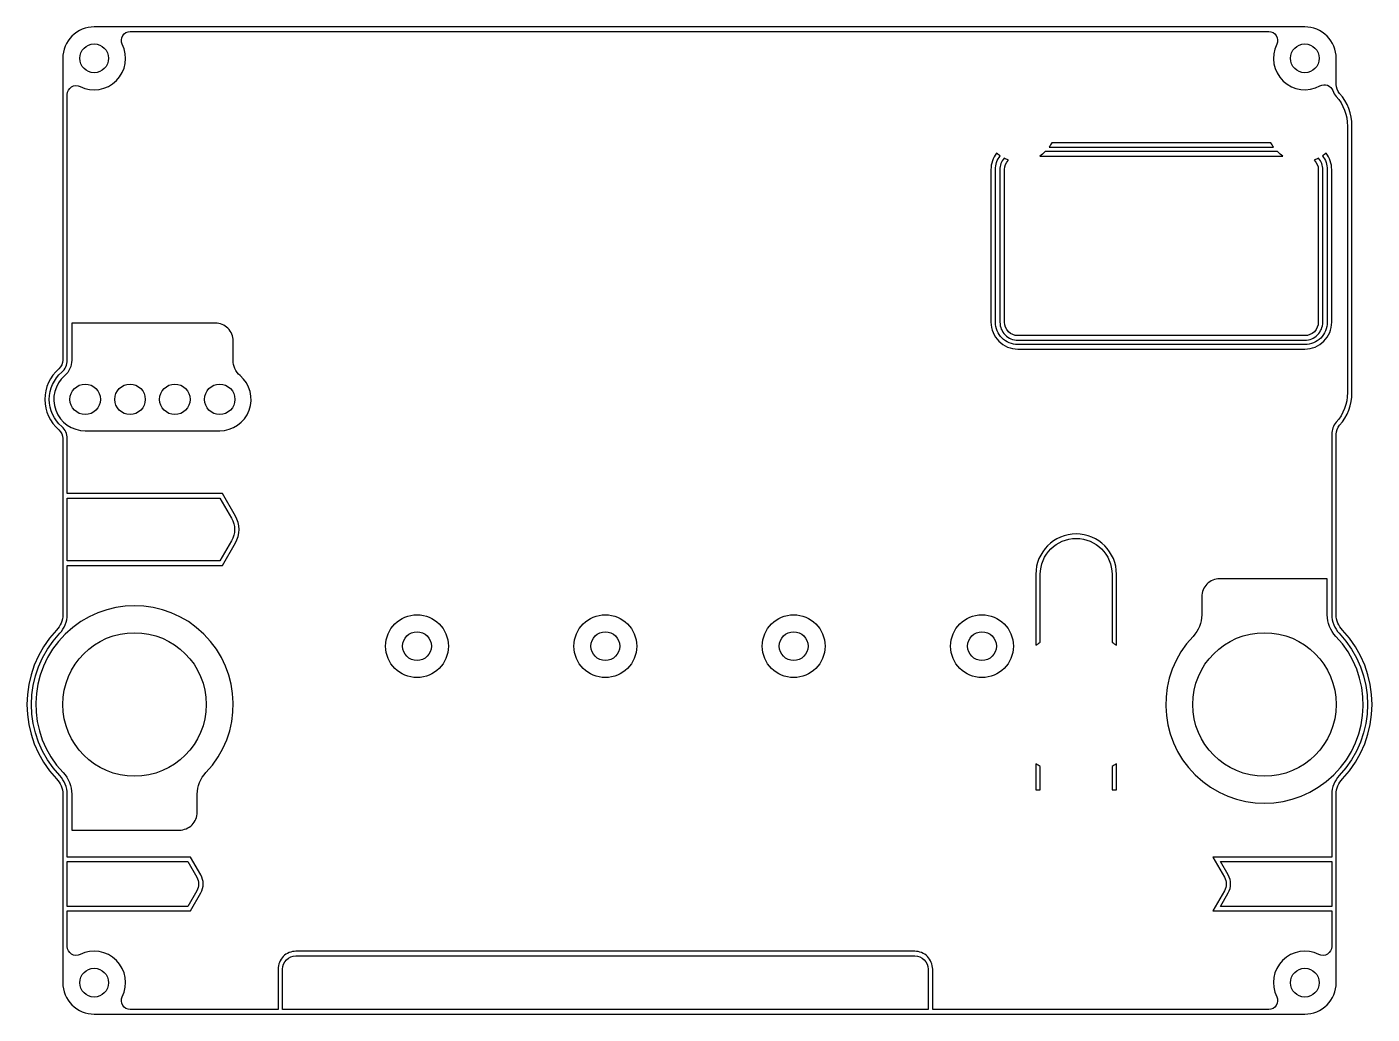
# Model space of a CAD drawing. Header units: millimetres. Extents: x -75 to 75, y -55 to 55.
import ezdxf

# ---------------------------------------------------------------- set-up
doc = ezdxf.new("R2010")
doc.units = ezdxf.units.MM

msp = doc.modelspace()

# ---------------------------------------------------------------- linework, layer by layer
for points in [[(-71, 17.86, -0.218466), (-71.43, 16.91, 0.458831), (-71.43, 10.09, -0.218466), (-71, 9.14), (-71, -10.5, -0.192582), (-71.69, -12.22, 0.4), (-71.69, -28.78, -0.192582), (-71, -30.5), (-71, -51.5, 0.414214), (-67.5, -55), (67.5, -55, 0.414214), (71, -51.5), (71, -30.5, -0.192582), (71.69, -28.78, 0.4), (71.69, -12.22, -0.192582), (71, -10.5), (71, 9.62, -0.182676), (71.38, 10.61, 0.182676), (72.75, 14.25), (72.75, 43.95, 0.182676), (71.38, 47.59, -0.182676), (71, 48.58), (71, 51.5, 0.414214), (67.5, 55), (-67.5, 55, 0.414214), (-71, 51.5)], [(-70.5, -37.5), (-70.5, -30.5, 0.192582), (-71.33, -28.43, -0.4), (-71.33, -12.57, 0.192582), (-70.5, -10.5), (-70.5, -5), (-53.19, -5), (-51.75, -2.5, 0.267949), (-51.75, 0.5), (-53.19, 3), (-70.5, 3), (-70.5, 9.14, 0.218466), (-71.11, 10.47, -0.458831), (-71.11, 16.53, 0.218466), (-70.5, 17.86), (-70.5, 47.47, -0.556523), (-69.06, 48.36, 0.718411), (-64.36, 53.06, -0.556523), (-63.47, 54.5), (63.47, 54.5, -0.556523), (64.36, 53.06, 0.735475), (69.19, 48.44, -0.461601), (70.62, 47.9, 0.09442), (71, 47.26, -0.182676), (72.25, 43.95), (72.25, 14.25, -0.182676), (71, 10.94, 0.182676), (70.5, 9.62), (70.5, -10.5, 0.192582), (71.33, -12.57, -0.4), (71.33, -28.43, 0.192582), (70.5, -30.5), (70.5, -37.5), (57.23, -37.5), (58.53, -39.75, -0.267949), (58.53, -41.25), (57.23, -43.5), (70.5, -43.5), (70.5, -47.47, -0.556523), (69.06, -48.36, 0.718411), (64.36, -53.06, -0.556523), (63.47, -54.5), (26, -54.5), (26, -50, 0.414214), (24, -48), (-45, -48, 0.414214), (-47, -50), (-47, -54.5), (-63.47, -54.5, -0.556523), (-64.36, -53.06, 0.718411), (-69.06, -48.36, -0.556523), (-70.5, -47.47), (-70.5, -43.5), (-56.77, -43.5), (-55.61, -41.5, 0.267949), (-55.61, -39.5), (-56.77, -37.5)], [(63.7, 42.1), (39.3, 42.1, -0.036805), (38.99, 41.6), (64.01, 41.6, -0.036805)], [(33, 22.1), (33, 39.1, -0.165926), (33.52, 40.63, -0.031281), (33.12, 40.93, 0.165744), (32.5, 39.1), (32.5, 22.1, 0.414214), (35.5, 19.1), (67.5, 19.1, 0.414214), (70.5, 22.1), (70.5, 39.1, 0.165744), (69.88, 40.93, -0.031281), (69.48, 40.63, -0.165926), (70, 39.1), (70, 22.1, -0.414214), (67.5, 19.6), (35.5, 19.6, -0.414214)], [(65.06, 40.6, -0.049951), (64.44, 41.1), (38.56, 41.1, -0.049951), (37.94, 40.6)], [(69, 39.1), (69, 22.1, -0.414214), (67.5, 20.6), (35.5, 20.6, -0.414214), (34, 22.1), (34, 39.1, -0.200767), (34.45, 40.17, -0.03318), (33.96, 40.37, 0.174354), (33.5, 39.1), (33.5, 22.1, 0.414214), (35.5, 20.1), (67.5, 20.1, 0.414214), (69.5, 22.1), (69.5, 39.1, 0.174354), (69.04, 40.37, -0.03318), (68.55, 40.17, -0.200767)], [(-54, 22), (-70, 22), (-70, 17.86, -0.218466), (-70.78, 16.15, 0.695628), (-68.5, 10), (-53.5, 10, 0.695628), (-51.22, 16.15, -0.218466), (-52, 17.86), (-52, 20, 0.414214)], [(-70.5, -4.5), (-70.5, 2.5), (-53.48, 2.5), (-52.18, 0.25, -0.267949), (-52.18, -2.25), (-53.48, -4.5)], [(46.5, -6, 1), (37.5, -6), (37.5, -13.89, -0.018454), (38, -13.57), (38, -6, -1), (46, -6), (46, -13.57, -0.018454), (46.5, -13.89)], [(70.97, -12.91, -0.192582), (70, -10.5), (70, -6.5), (58, -6.5, 0.414214), (56, -8.5), (56, -10.5, -0.192582), (55.03, -12.91, 2.333333)], [(-70.97, -28.09, -0.192582), (-70, -30.5), (-70, -34.5), (-58, -34.5, 0.414214), (-56, -32.5), (-56, -30.5, -0.192582), (-55.03, -28.09, 2.333333)], [(38, -27.43, -0.018454), (37.5, -27.11), (37.5, -30), (38, -30)], [(46.5, -27.11, -0.018454), (46, -27.43), (46, -30), (46.5, -30)], [(-70.5, -38), (-57.06, -38), (-56.05, -39.75, -0.267949), (-56.05, -41.25), (-57.06, -43), (-70.5, -43)], [(70.5, -43), (58.1, -43), (58.96, -41.5, 0.267949), (58.96, -39.5), (58.1, -38), (70.5, -38)], [(-46.5, -54.5), (-46.5, -50, -0.414214), (-45, -48.5), (24, -48.5, -0.414214), (25.5, -50), (25.5, -54.5)]]:
    msp.add_lwpolyline(points, format="xyb", close=True)
for centre, radius in [((-67.5, 51.5), 1.6), ((67.5, 51.5), 1.6), ((-68.5, 13.5), 1.7), ((-63.5, 13.5), 1.7), ((-58.5, 13.5), 1.7), ((-53.5, 13.5), 1.7), ((-31.5, -14), 3.5), ((-10.5, -14), 3.5), ((10.5, -14), 3.5), ((31.5, -14), 3.5), ((-63, -20.5), 8), ((-31.5, -14), 1.6), ((-10.5, -14), 1.6), ((10.5, -14), 1.6), ((31.5, -14), 1.6), ((63, -20.5), 8), ((-67.5, -51.5), 1.6), ((67.5, -51.5), 1.6)]:
    msp.add_circle(centre, radius)

doc.saveas('drawing.dxf')
